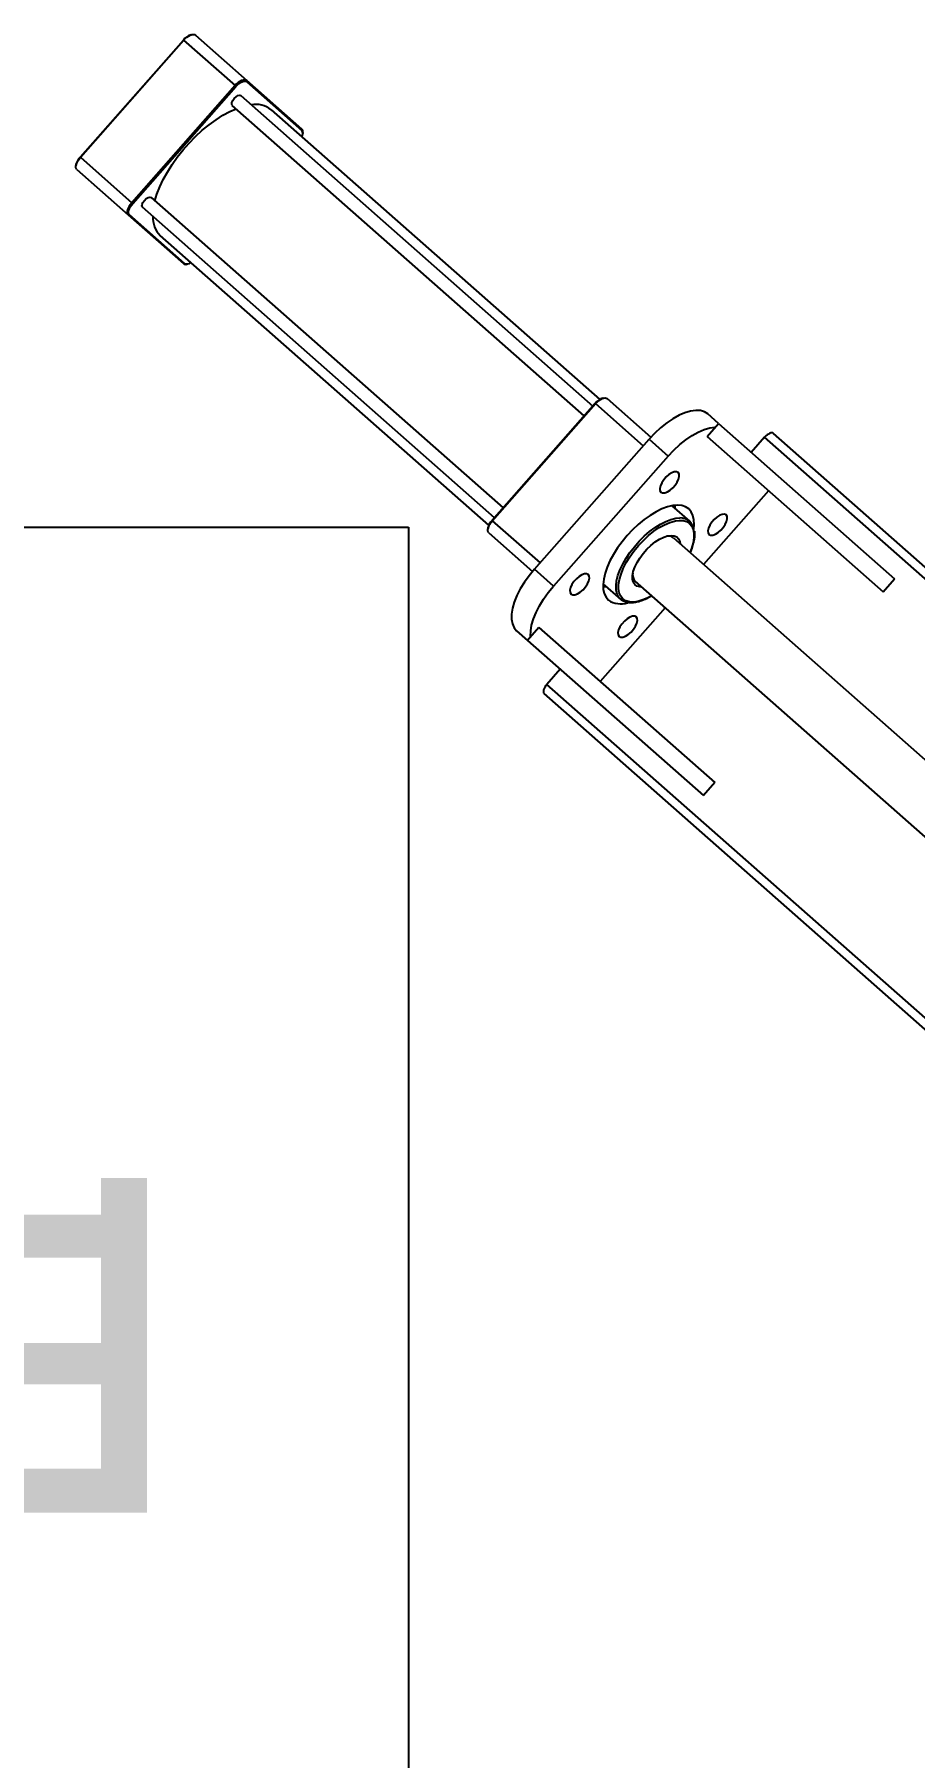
# Model space of a CAD drawing. Header units: millimetres. Extents: x 163705 to 1616509, y 81827 to 302547.
# Drawn here: x 227193 to 227498, y 154409 to 155005 of the extents above; entities that cross this region are included whole.
import ezdxf

# ---------------------------------------------------------------- set-up
doc = ezdxf.new("R2010")
doc.units = ezdxf.units.MM
doc.header["$LTSCALE"] = 10
doc.linetypes.add('ACAD_ISO02W100', pattern=[15, 12, -3])
doc.layers.add('1-虚线', color=8, linetype='ACAD_ISO02W100', lineweight=0)
doc.styles.add('MtXpl_', font='SimSun.ttf')

# ---------------------------------------------------------------- blocks, each defined once
blk = doc.blocks.new('电控')
for p, q in [((25617.25, 6531.38), (26407.25, 6531.38)), ((25617.25, 5981.38), (25617.25, 6531.38)), ((26407.25, 6531.38), (26407.25, 5981.38)), ((26407.25, 5981.38), (25617.25, 5981.38))]:
    blk.add_line(p, q)
at = {"style": 'MtXpl_'}
blk.add_text('电控柜', height=150, dxfattribs=at).set_placement((25681.91, 6180.12))
blk = doc.blocks.new('G$C2612153E')
at = {"lineweight": 25}
for p, q in [((4003.61, 2995.79), (3987.92, 2977.99)), ((4007.86, 2994.56), (3992.17, 2976.76)), ((4004.75, 2996.13), (4005.06, 2996.11)), ((4007.94, 2994.65), (4007.86, 2994.56)), ((4007.86, 2994.56), (4048.36, 2958.84)), ((4048.44, 2958.93), (4007.94, 2994.65)), ((3987.92, 2977.99), (3971.09, 2958.9)), ((3971.14, 2958.51), (3987.97, 2977.6)), ((3987.92, 2977.99), (3987.97, 2977.6)), ((3991.9, 2976.46), (3992.17, 2976.76)), ((3991.9, 2976.46), (4032.4, 2940.74)), ((4032.67, 2941.05), (3992.17, 2976.76)), ((3883.17, 2851.28), (3990.59, 2973.09)), ((3993.97, 2970.11), (3886.55, 2848.3)), ((3880.55, 2853.22), (3980.83, 2966.93)), ((3970.95, 2957.43), (3970.88, 2957.74)), ((3971.09, 2958.9), (3971.14, 2958.51)), ((4048.36, 2958.84), (4032.67, 2941.05)), ((4048.44, 2958.93), (4048.36, 2958.84)), ((4050.11, 2954.78), (4034.42, 2936.99)), ((4050.25, 2956.25), (4050.32, 2955.94)), ((3918.42, 2820.19), (4025.84, 2942)), ((4029.22, 2939.02), (3921.8, 2817.22)), ((4032.4, 2940.74), (4032.67, 2941.05)), ((4034.02, 2936.99), (4017.19, 2917.89)), ((4017.59, 2917.89), (4034.42, 2936.99)), ((4034.02, 2936.99), (4034.42, 2936.99)), ((4024.33, 2928.56), (3924.05, 2814.86)), ((4016.45, 2917.55), (4016.14, 2917.57)), ((4017.19, 2917.89), (4017.59, 2917.89)), ((3877.91, 2853.25), (3864.56, 2838.11)), ((3882.15, 2852.02), (3867.57, 2835.48)), ((3879.04, 2853.59), (3879.35, 2853.57)), ((3882.15, 2852.02), (3882.23, 2852.11)), ((3882.15, 2852.02), (3922.65, 2816.3)), ((3922.73, 2816.39), (3882.23, 2852.11)), ((3844.08, 2843.62), (3840.74, 2839.83)), ((3840.74, 2839.83), (3787.03, 2778.93)), ((3845.24, 2835.86), (3840.74, 2839.83)), ((3865.69, 2839.4), (3865.68, 2839.38)), ((3688.85, 2682.72), (3822.35, 2834.09)), ((3691.63, 2681.33), (3825.53, 2833.17)), ((3845.24, 2835.86), (3791.53, 2774.96)), ((3830.78, 2828.54), (3825.53, 2833.17)), ((3859.48, 2830.85), (3865.32, 2837.46)), ((3865.32, 2837.46), (3910.32, 2797.77)), ((3904.48, 2791.16), (3859.48, 2830.85)), ((3852.03, 2792.16), (3826.53, 2814.65)), ((3922.65, 2816.3), (3908.07, 2799.76)), ((3922.65, 2816.3), (3922.73, 2816.39)), ((3854.97, 2807.59), (3860.32, 2813.65)), ((3854.97, 2807.59), (3855.34, 2807.95)), ((3859.9, 2813.67), (3859.34, 2813.03)), ((3924.41, 2812.24), (3911.06, 2797.1)), ((3924.54, 2813.71), (3924.61, 2813.4)), ((3771.83, 2701.21), (3861.2, 2802.56)), ((3910.32, 2797.77), (3904.48, 2791.16)), ((3876.2, 2789.33), (3786.83, 2687.98)), ((3887.32, 2789.84), (3881.97, 2783.78)), ((3887.39, 2789.43), (3886.82, 2788.79)), ((3791.53, 2774.96), (3787.03, 2778.93)), ((3892.53, 2756.44), (3867.03, 2778.93)), ((3911.24, 2777.66), (3857.53, 2716.76)), ((3915.74, 2773.69), (3862.03, 2712.79)), ((3911.24, 2777.66), (3915.74, 2773.69)), ((3915.74, 2773.69), (3919.08, 2777.47)), ((3911.03, 2757.77), (3905.78, 2762.4)), ((3777.13, 2605.94), (3911.03, 2757.77)), ((3778.77, 2603.26), (3912.35, 2754.72)), ((3857.53, 2716.76), (3862.03, 2712.79))]:
    blk.add_line(p, q, dxfattribs=at)
for points in [[(4003.61, 2995.79), (4003.92, 2996.01), (4004.32, 2996.13), (4004.81, 2996.13), (4005.38, 2996.01), (4005.98, 2995.79), (4006.62, 2995.46), (4007.25, 2995.04), (4007.86, 2994.56)], [(3992.17, 2976.76), (3991.56, 2977.25), (3990.93, 2977.67), (3990.29, 2977.99), (3989.68, 2978.22), (3989.12, 2978.33), (3988.63, 2978.33), (3988.22, 2978.22), (3987.92, 2977.99)], [(3987.97, 2977.6), (3988.25, 2977.81), (3988.63, 2977.91), (3989.08, 2977.91), (3989.6, 2977.81), (3990.17, 2977.6), (3990.75, 2977.3), (3991.34, 2976.91), (3991.9, 2976.46)], [(3990.59, 2973.09), (3990.99, 2973.28), (3991.58, 2973.21), (3992.28, 2972.9), (3992.98, 2972.39)], [(3992.79, 2968.78), (3995.11, 2968.07), (3997.62, 2967.1), (4000.18, 2965.89), (4002.77, 2964.46), (4005.36, 2962.83), (4007.92, 2961.02), (4010.41, 2959.04), (4012.81, 2956.93), (4015.08, 2954.7), (4017.2, 2952.39), (4019.14, 2950.03), (4020.88, 2947.63), (4022.4, 2945.24), (4023.68, 2942.88), (4024.67, 2940.67)], [(3992.98, 2972.39), (3993.58, 2971.76), (3993.97, 2971.11), (3994.11, 2970.53), (3993.97, 2970.11)], [(4048.36, 2958.84), (4048.92, 2958.29), (4049.41, 2957.72), (4049.82, 2957.13), (4050.12, 2956.55), (4050.3, 2956.01), (4050.36, 2955.52), (4050.3, 2955.1), (4050.11, 2954.78)], [(4025.84, 2942), (4026.24, 2942.19), (4026.83, 2942.13), (4027.53, 2941.81), (4028.23, 2941.31)], [(4028.23, 2941.31), (4028.83, 2940.68), (4029.22, 2940.02), (4029.36, 2939.44), (4029.22, 2939.02)], [(4032.4, 2940.74), (4032.92, 2940.24), (4033.38, 2939.7), (4033.75, 2939.16), (4034.03, 2938.63), (4034.2, 2938.12), (4034.25, 2937.67), (4034.19, 2937.29), (4034.02, 2936.99)], [(4034.42, 2936.99), (4034.61, 2937.31), (4034.67, 2937.73), (4034.61, 2938.22), (4034.43, 2938.76), (4034.13, 2939.34), (4033.72, 2939.93), (4033.23, 2940.5), (4032.67, 2941.05)], [(3877.91, 2853.25), (3878.21, 2853.47), (3878.61, 2853.59), (3879.1, 2853.59), (3879.67, 2853.47), (3880.28, 2853.25), (3880.91, 2852.92), (3881.54, 2852.5), (3882.15, 2852.02)], [(3865.32, 2837.46), (3863.12, 2839.27), (3860.84, 2840.9), (3858.52, 2842.32), (3856.22, 2843.49), (3853.97, 2844.4), (3851.83, 2845.02), (3849.83, 2845.34), (3848.03, 2845.36), (3846.45, 2845.07), (3845.12, 2844.49), (3844.08, 2843.62)], [(3841.99, 2838.73), (3842.19, 2838.75), (3844, 2838.73), (3846, 2838.4), (3848.14, 2837.78), (3850.38, 2836.88), (3852.69, 2835.7), (3855.01, 2834.29), (3857.29, 2832.66), (3859.48, 2830.85)], [(3825.53, 2833.17), (3825.08, 2833.54), (3824.6, 2833.85), (3824.13, 2834.09), (3823.67, 2834.26), (3823.25, 2834.35), (3822.88, 2834.35), (3822.57, 2834.26), (3822.35, 2834.09)], [(3856.77, 2824.75), (3856.52, 2824.18), (3856.55, 2823.42), (3856.88, 2822.52), (3857.47, 2821.56), (3858.28, 2820.62), (3859.24, 2819.78), (3860.28, 2819.09), (3861.3, 2818.62), (3862.23, 2818.41), (3862.99, 2818.47), (3863.52, 2818.8), (3863.78, 2819.37), (3863.75, 2820.13), (3863.42, 2821.03), (3862.83, 2821.98), (3862.02, 2822.93), (3861.06, 2823.77), (3860.02, 2824.46), (3859, 2824.93), (3858.07, 2825.14), (3857.31, 2825.08), (3856.77, 2824.75)], [(3922.65, 2816.3), (3923.21, 2815.75), (3923.71, 2815.18), (3924.11, 2814.59), (3924.41, 2814.01), (3924.59, 2813.47), (3924.66, 2812.98), (3924.59, 2812.56), (3924.41, 2812.24)], [(3842.12, 2808.13), (3841.86, 2807.56), (3841.9, 2806.8), (3842.22, 2805.9), (3842.82, 2804.95), (3843.63, 2804.01), (3844.59, 2803.16), (3845.62, 2802.47), (3846.64, 2802.01), (3847.58, 2801.79), (3848.34, 2801.85), (3848.87, 2802.18), (3849.13, 2802.75), (3849.09, 2803.51), (3848.77, 2804.41), (3848.17, 2805.37), (3847.36, 2806.31), (3846.4, 2807.16), (3845.37, 2807.84), (3844.34, 2808.31), (3843.41, 2808.52), (3842.65, 2808.46), (3842.12, 2808.13)], [(3856.18, 2796.86), (3855.47, 2798.17), (3854.71, 2799.95), (3854.21, 2801.64), (3854, 2803.2), (3854.07, 2804.59), (3854.43, 2805.8), (3855.07, 2806.79), (3855.98, 2807.55), (3857.13, 2808.06), (3858.5, 2808.31), (3859.64, 2808.32)], [(3879.29, 2782.33), (3880.81, 2782.18), (3882.49, 2782.25), (3883.97, 2782.58), (3885.21, 2783.18), (3886.2, 2784.03), (3886.92, 2785.12), (3887.35, 2786.43), (3887.5, 2787.93), (3887.36, 2789.6), (3886.93, 2791.42), (3886.21, 2793.35), (3885.23, 2795.36), (3883.99, 2797.41), (3882.52, 2799.47), (3880.85, 2801.5), (3878.99, 2803.47), (3876.99, 2805.35), (3874.88, 2807.1), (3872.7, 2808.69), (3870.47, 2810.1), (3868.24, 2811.3), (3866.05, 2812.27), (3863.94, 2812.99), (3861.94, 2813.46), (3860.08, 2813.66), (3858.4, 2813.6), (3856.93, 2813.26), (3855.69, 2812.66), (3854.7, 2811.81)], [(3855.34, 2807.95), (3855.63, 2808.19), (3856.73, 2808.77), (3858.06, 2809.1), (3859.59, 2809.17), (3861.29, 2808.98), (3863.13, 2808.53), (3865.08, 2807.83), (3867.09, 2806.89), (3869.13, 2805.73), (3871.15, 2804.38), (3873.13, 2802.86), (3875.01, 2801.2), (3876.77, 2799.43), (3878.36, 2797.59), (3879.76, 2795.71), (3880.95, 2793.83), (3881.89, 2791.99), (3882.56, 2790.22), (3882.97, 2788.55), (3883.09, 2787.13)], [(3859.26, 2813.66), (3859.37, 2812.85), (3859.41, 2812.62)], [(3859.64, 2808.32), (3860.08, 2808.29), (3861.81, 2808.01), (3863.68, 2807.47), (3865.63, 2806.68), (3867.63, 2805.66), (3869.65, 2804.43), (3871.63, 2803.01), (3873.55, 2801.44), (3875.35, 2799.74), (3877, 2797.94), (3878.48, 2796.1), (3879.74, 2794.24), (3880.77, 2792.4), (3881.54, 2790.61), (3882.03, 2788.93), (3882.1, 2788.6)], [(3859.19, 2800.28), (3859.21, 2801), (3859.49, 2801.97), (3860.03, 2802.73), (3860.84, 2803.24), (3861.88, 2803.5), (3863.13, 2803.5), (3864.53, 2803.23), (3866.05, 2802.71), (3867.63, 2801.94), (3869.23, 2800.97), (3870.8, 2799.81), (3872.28, 2798.51), (3873.62, 2797.1), (3874.79, 2795.63), (3875.74, 2794.15), (3876.45, 2792.71), (3876.9, 2791.35), (3877.05, 2790.12), (3876.93, 2789.06), (3876.52, 2788.19), (3875.84, 2787.55), (3874.91, 2787.16), (3874.19, 2787.05)], [(3919.08, 2777.47), (3919.82, 2778.62), (3920.23, 2780), (3920.32, 2781.61), (3920.07, 2783.4), (3919.5, 2785.34), (3918.62, 2787.38), (3917.44, 2789.5), (3915.98, 2791.64), (3914.29, 2793.76), (3912.39, 2795.82), (3910.32, 2797.77)], [(3892.02, 2793.66), (3891.77, 2793.09), (3891.8, 2792.33), (3892.13, 2791.43), (3892.72, 2790.48), (3893.53, 2789.54), (3894.49, 2788.69), (3895.53, 2788), (3896.55, 2787.53), (3897.48, 2787.32), (3898.24, 2787.38), (3898.77, 2787.71), (3899.03, 2788.28), (3899, 2789.04), (3898.67, 2789.94), (3898.08, 2790.9), (3897.27, 2791.84), (3896.31, 2792.68), (3895.27, 2793.37), (3894.25, 2793.84), (3893.32, 2794.05), (3892.56, 2793.99), (3892.02, 2793.66)], [(3904.48, 2791.16), (3906.55, 2789.21), (3908.46, 2787.15), (3910.15, 2785.03), (3911.6, 2782.89), (3912.78, 2780.77), (3913.67, 2778.72), (3914.24, 2776.78), (3914.48, 2774.99), (3914.49, 2774.79)], [(3882.1, 2788.6), (3882.25, 2787.37), (3882.17, 2785.97), (3881.81, 2784.77), (3881.17, 2783.78), (3880.27, 2783.02), (3879.11, 2782.51), (3877.74, 2782.26), (3876.17, 2782.28), (3874.43, 2782.56), (3872.57, 2783.1), (3871.18, 2783.64)], [(3886.41, 2788.81), (3886.65, 2788.79), (3887.46, 2788.79)], [(3877.37, 2777.05), (3877.11, 2776.48), (3877.15, 2775.71), (3877.47, 2774.82), (3878.07, 2773.86), (3878.88, 2772.92), (3879.84, 2772.07), (3880.87, 2771.39), (3881.89, 2770.92), (3882.83, 2770.71), (3883.59, 2770.77), (3884.12, 2771.09), (3884.38, 2771.66), (3884.34, 2772.43), (3884.02, 2773.32), (3883.42, 2774.28), (3882.61, 2775.22), (3881.65, 2776.07), (3880.62, 2776.75), (3879.59, 2777.22), (3878.66, 2777.43), (3877.9, 2777.37), (3877.37, 2777.05)], [(3912.35, 2754.72), (3912.49, 2754.97), (3912.54, 2755.28), (3912.49, 2755.65), (3912.35, 2756.05), (3912.13, 2756.49), (3911.82, 2756.93), (3911.45, 2757.36), (3911.03, 2757.77)]]:
    blk.add_lwpolyline(points, dxfattribs=at)
for centre, radius, start, end in [((4004.24, 2990.91), 5.26, 45.27107, 81.0185), ((3987.08, 2960.62), 8.88, 87.76438, 134.75294), ((3972.15, 2958.12), 1.32, 143.6124, 196.71188), ((3973.09, 2957.64), 2.13, 156.04928, 219.53057), ((4045.2, 2954.79), 5.26, 16.16225, 51.90969), ((4017.5, 2933.93), 8.68, 321.87022, 9.97397), ((4016.08, 2919.72), 2.13, 237.65019, 301.13147), ((4016.67, 2918.85), 1.32, 260.46887, 313.56835), ((3878.53, 2848.37), 5.26, 45.27107, 81.0185), ((3919.49, 2812.25), 5.26, 16.16225, 51.90969), ((3860.82, 2807.56), 7.45, 145.2287, 198.22369), ((3863.52, 2800.05), 3.42, 81.37278, 132.66444), ((3873.86, 2791.17), 2.98, 321.7945, 9.34069), ((3878.43, 2786.9), 4.67, 274.24061, 2.89036)]:
    blk.add_arc(centre, radius, start, end, dxfattribs=at)
for points, knots in [([(3869.02, 2843.18), (3869.02, 2843.17), (3868.97, 2843.12), (3868.95, 2843.09), (3868.92, 2843.06)], [0, 0, 0, 0, 0.0087805, 0.1540745, 0.1540745, 0.1540745, 0.1540745]), ([(3856.12, 2796.79), (3856.09, 2796.83), (3855.68, 2797.48), (3855.07, 2798.7), (3854.35, 2800.44), (3853.89, 2802.1), (3853.7, 2803.66), (3853.78, 2805.09), (3854.14, 2806.35), (3854.68, 2807.33), (3855.2, 2807.79), (3855.4, 2807.97)], [0, 0, 0, 0, 0.109879, 1.682354, 3.258983, 4.840427, 6.425953, 8.008193, 9.571665, 11.099452, 12.131857, 12.131857, 12.131857, 12.131857]), ([(3878.5, 2782.1), (3878.47, 2782.1), (3877.98, 2781.99), (3876.88, 2782.02), (3875.23, 2782.21), (3873.43, 2782.67), (3872.05, 2783.13), (3871.26, 2783.5), (3871.12, 2783.57)], [0, 0, 0, 0, 0.135811, 1.88766, 3.662846, 5.445504, 7.225941, 7.614995, 7.614995, 7.614995, 7.614995])]:
    blk.add_open_spline(points, degree=3, knots=knots, dxfattribs=at)
at = {"rotation": 90}
blk.add_blockref('电控', (9861.3, -22736.2), dxfattribs=at)
blk = doc.blocks.new('A$C285bc443')
at = {"layer": '1-虚线'}
blk.add_lwpolyline([(2418.33, 1273.9), (721.27, -423.15), (2418.33, -2120.21, -2.414214)], format="xyb", close=True, dxfattribs=at)
blk = doc.blocks.new('A$C790c3438')
at = {"rotation": 90}
for name, p in [('G$C2612153E', (-14940.43, 11948.92)), ('A$C285bc443', (-18639.63, 13363.05))]:
    blk.add_blockref(name, p, dxfattribs=at)

msp = doc.modelspace()

# ---------------------------------------------------------------- block references
msp.add_blockref('A$C790c3438', (245144.313, 139006.156))

doc.saveas('drawing.dxf')
